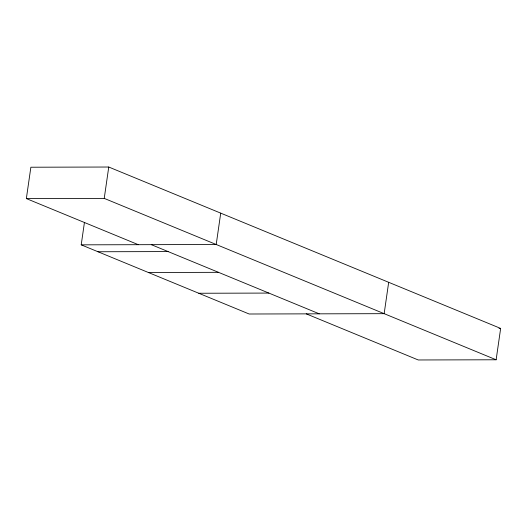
<?xml version="1.0" encoding="UTF-8"?>
<svg xmlns="http://www.w3.org/2000/svg" width="527" height="527" viewBox="0 0 527 527"><rect width="100%" height="100%" fill="white"/><g stroke="black" fill="none" stroke-linecap="round" stroke-linejoin="round"><path stroke-width="0.79" d="M138.324 244.693L26.35 198.58L30.869 167.224L108.753 167.026L500.65 328.42L496.131 359.776L418.247 359.974L306.279 313.861M388.676 282.307L384.157 313.67L249.166 314.006L81.211 244.838L84.452 222.322M496.131 359.776L104.234 198.389L108.753 167.026M220.721 213.139L216.202 244.502L81.211 244.838M26.35 198.58L104.234 198.389M98.002 251.754L168.1 251.577M148.39 272.505L218.481 272.327M198.778 293.256L268.869 293.078M499.01 328.42L500.65 328.42M151.302 244.66L319.257 313.828"/></g></svg>
